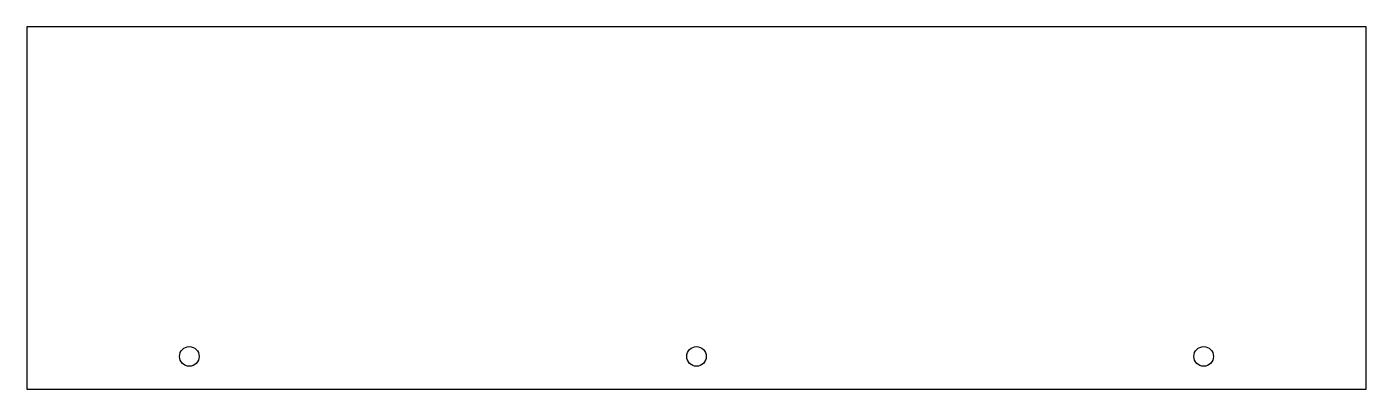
# Model space of a CAD drawing. Header units: millimetres. Extents: x 0 to 1228, y 0 to 332.
import ezdxf

# ---------------------------------------------------------------- set-up
doc = ezdxf.new("R2010")
doc.units = ezdxf.units.MM
doc.layers.add('CORTE', color=7, linetype='CONTINUOUS')

msp = doc.modelspace()

# ---------------------------------------------------------------- linework, layer by layer
at = {"layer": 'CORTE'}
msp.add_lwpolyline([(0, 0), (1228, 0), (1228, 332.1), (0, 332.1)], close=True, dxfattribs=at)
for centre in [(149, 30), (614, 30), (1079, 30)]:
    msp.add_circle(centre, 9, dxfattribs=at)

doc.saveas('drawing.dxf')
